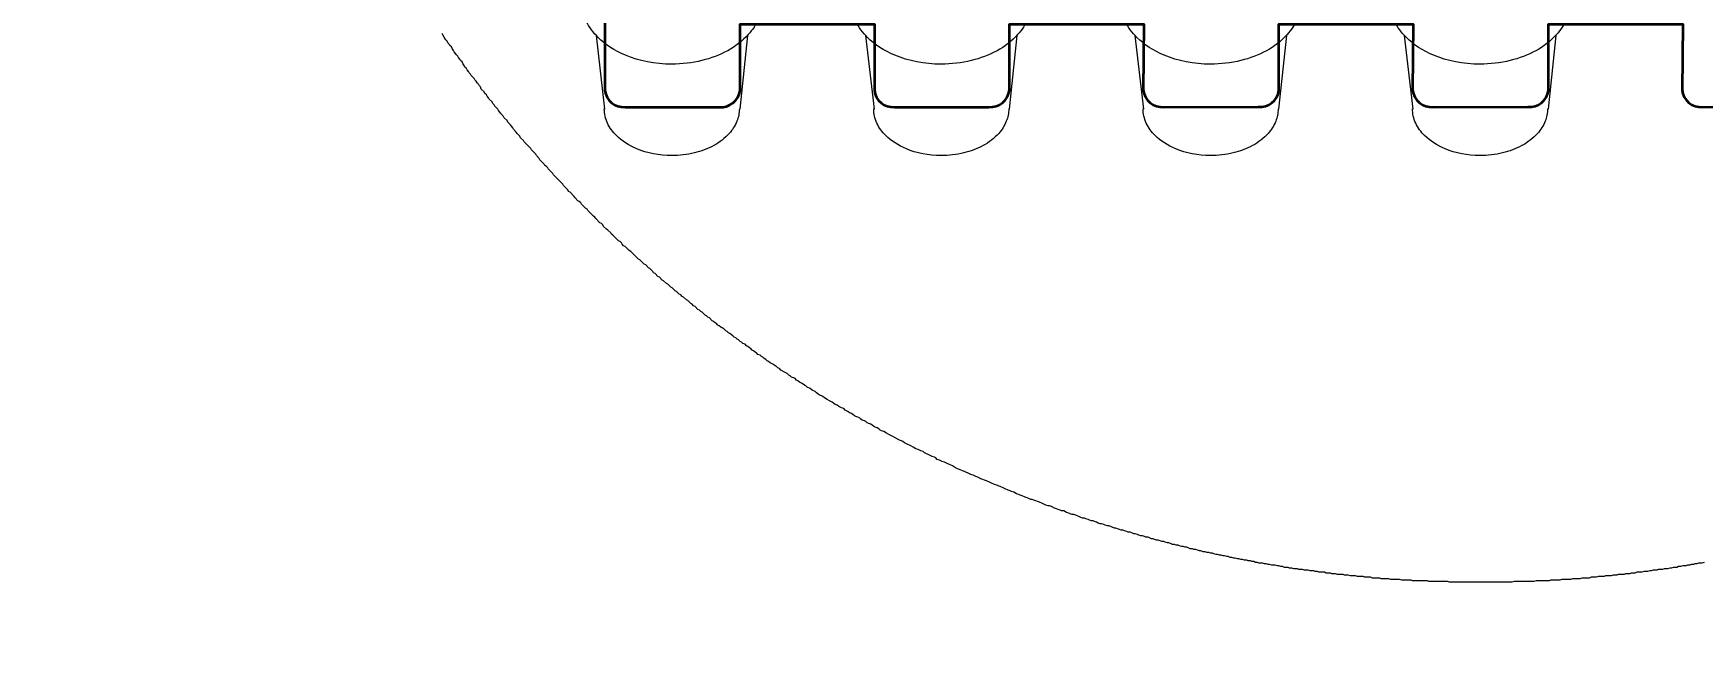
# Model space of a CAD drawing. Header units: feet. Extents: x -13743 to 68376, y -48 to 67763.
# Drawn here: x 84.53 to 96.84, y 63109.7 to 63114.34 of the extents above; entities that cross this region are included whole.
import ezdxf
from ezdxf.enums import TextEntityAlignment as Align

# ---------------------------------------------------------------- set-up
doc = ezdxf.new("R2018")
doc.units = ezdxf.units.FT
doc.header["$MEASUREMENT"] = 0
for name, color, linetype in [('G-ANNO-TEXT', 1, 'Continuous'), ('G-TEXT', 7, 'Continuous'), ('PDF_0', 7, 'Continuous')]:
    doc.layers.add(name, color=color, linetype=linetype)
doc.layers.add('PDF_Fusibles', color=7, linetype='Continuous', true_color=0x636466)
doc.styles.add('NEI-A', font='arial.ttf')
doc.styles.get("Standard").update_dxf_attribs({"font": 'arial.ttf'})

# ---------------------------------------------------------------- blocks, each defined once
blk = doc.blocks.new('DETAIL_TITLE')
at = {"style": 'NEI-A', "flags": 8}
blk.add_attdef('#', text='', height=0.2, dxfattribs=at).set_placement((0.5922, -0.5109), align=Align.MIDDLE_CENTER)
at = {"lineweight": 30, "flags": 104}
blk.add_attdef('DETAIL_TITLE', text='', height=0.2, dxfattribs=at).set_placement((0.909897, -0.525138), align=Align.BOTTOM_LEFT)
at = {"style": 'NEI-A'}
for tag, p in [('SCALE:', (0.938649, -0.73792)), ('1"_=_', (1.547399, -0.73792))]:
    blk.add_attdef(tag, text='', height=0.1, dxfattribs=at).set_placement(p, align=Align.BOTTOM_LEFT)
blk = doc.blocks.new('sub-title')
at = {"color": 153, "lineweight": 30, "flags": 106}
blk.add_attdef('SUB_TITLE', text='', height=0.1875, dxfattribs=at).set_placement((0, 0.1875), align=Align.MIDDLE_CENTER)

msp = doc.modelspace()

# ---------------------------------------------------------------- linework, layer by layer
at = {"layer": 'PDF_0', "lineweight": 35}
for points in [[(98.824, 63113.801), (99.52, 63113.801, 0.408273), (99.673, 63113.922), (99.673, 63114.412), (100.664, 63114.412), (100.664, 63113.922, 0.408273), (100.817, 63113.801), (101.507, 63113.801, 0.408273), (101.66, 63113.922), (101.66, 63123.874), (88.741, 63123.874), (88.741, 63113.922, 0.408273), (88.889, 63113.801), (89.584, 63113.801, 0.408273), (89.737, 63113.922), (89.737, 63114.412), (90.728, 63114.412), (90.728, 63113.922, 0.408888), (90.876, 63113.801), (91.572, 63113.801, 0.40886), (91.724, 63113.926)], [(91.724, 63113.922), (91.724, 63114.412), (92.715, 63114.412), (92.711, 63113.925, 0.408273), (92.863, 63113.801), (93.559, 63113.802, 0.408273), (93.712, 63113.922), (93.712, 63114.412), (94.702, 63114.412), (94.698, 63113.926, 0.408888), (94.85, 63113.801), (95.547, 63113.802, 0.408273), (95.699, 63113.922), (95.699, 63114.412), (96.69, 63114.412), (96.685, 63113.925, 0.408273), (96.837, 63113.801), (97.534, 63113.802, 0.408273), (97.686, 63113.922), (97.686, 63114.412), (98.677, 63114.412), (98.677, 63113.922, 0.408496), (98.824, 63113.802)]]:
    msp.add_lwpolyline(points, format="xyb", dxfattribs=at)
at = {"layer": 'PDF_0', "lineweight": 18}
msp.add_lwpolyline([(96.848, 63110.443), (96.832, 63110.438), (96.806, 63110.438), (96.795, 63110.433), (96.779, 63110.433), (96.769, 63110.428), (96.753, 63110.428), (96.742, 63110.422), (96.726, 63110.422), (96.716, 63110.417), (96.69, 63110.417), (96.674, 63110.412), (96.658, 63110.412), (96.647, 63110.406), (96.621, 63110.406), (96.605, 63110.401), (96.595, 63110.401), (96.579, 63110.396), (96.553, 63110.396), (96.542, 63110.391), (96.51, 63110.391), (96.5, 63110.385), (96.473, 63110.385), (96.458, 63110.38), (96.447, 63110.38), (96.431, 63110.375), (96.405, 63110.375), (96.389, 63110.37), (96.352, 63110.37), (96.336, 63110.364), (96.31, 63110.364), (96.3, 63110.359), (96.268, 63110.359), (96.257, 63110.354), (96.215, 63110.354), (96.205, 63110.349), (96.178, 63110.349), (96.162, 63110.343), (96.12, 63110.343), (96.11, 63110.338), (96.068, 63110.338), (96.052, 63110.333), (96.015, 63110.333), (95.999, 63110.327), (95.946, 63110.327), (95.931, 63110.322), (95.878, 63110.322), (95.862, 63110.317), (95.799, 63110.317), (95.783, 63110.312), (95.714, 63110.312), (95.704, 63110.306), (95.609, 63110.306), (95.593, 63110.301), (95.446, 63110.301), (95.43, 63110.296), (94.971, 63110.296), (94.955, 63110.301), (94.818, 63110.301), (94.808, 63110.306), (94.697, 63110.306), (94.687, 63110.312), (94.618, 63110.312), (94.602, 63110.317), (94.534, 63110.317), (94.523, 63110.322), (94.465, 63110.322), (94.455, 63110.327), (94.402, 63110.327), (94.386, 63110.333), (94.344, 63110.333), (94.333, 63110.338), (94.291, 63110.338), (94.276, 63110.343), (94.239, 63110.343), (94.223, 63110.349), (94.196, 63110.349), (94.186, 63110.354), (94.144, 63110.354), (94.128, 63110.359), (94.102, 63110.359), (94.091, 63110.364), (94.059, 63110.364), (94.049, 63110.37), (94.007, 63110.37), (93.996, 63110.375), (93.98, 63110.375), (93.97, 63110.38), (93.943, 63110.38), (93.928, 63110.385), (93.901, 63110.385), (93.885, 63110.391), (93.859, 63110.391), (93.849, 63110.396), (93.822, 63110.396), (93.806, 63110.401), (93.791, 63110.401), (93.78, 63110.406), (93.754, 63110.406), (93.738, 63110.412), (93.727, 63110.412), (93.712, 63110.417), (93.701, 63110.417), (93.685, 63110.422), (93.659, 63110.422), (93.643, 63110.428), (93.632, 63110.428), (93.617, 63110.433), (93.606, 63110.433), (93.59, 63110.438), (93.564, 63110.438), (93.553, 63110.443), (93.538, 63110.443), (93.527, 63110.449), (93.511, 63110.449), (93.501, 63110.454), (93.485, 63110.454), (93.474, 63110.459), (93.459, 63110.459), (93.443, 63110.464), (93.432, 63110.464), (93.416, 63110.47), (93.406, 63110.47), (93.39, 63110.475), (93.379, 63110.475), (93.364, 63110.48), (93.353, 63110.48), (93.337, 63110.486), (93.327, 63110.486), (93.311, 63110.491), (93.3, 63110.491), (93.285, 63110.496), (93.274, 63110.496), (93.258, 63110.501), (93.248, 63110.501), (93.232, 63110.507), (93.221, 63110.512), (93.206, 63110.512), (93.195, 63110.517), (93.179, 63110.517), (93.169, 63110.522), (93.153, 63110.522), (93.137, 63110.528), (93.126, 63110.528), (93.111, 63110.533), (93.1, 63110.538), (93.084, 63110.538), (93.074, 63110.544), (93.058, 63110.544), (93.047, 63110.549), (93.032, 63110.554), (93.021, 63110.554), (93.005, 63110.559), (92.995, 63110.559), (92.979, 63110.565), (92.968, 63110.57), (92.953, 63110.57), (92.942, 63110.575), (92.926, 63110.575), (92.916, 63110.58), (92.9, 63110.586), (92.889, 63110.586), (92.873, 63110.591), (92.863, 63110.596), (92.847, 63110.596), (92.837, 63110.602), (92.821, 63110.607), (92.81, 63110.607), (92.794, 63110.612), (92.784, 63110.617), (92.773, 63110.617), (92.758, 63110.623), (92.747, 63110.628), (92.731, 63110.628), (92.721, 63110.633), (92.705, 63110.638), (92.694, 63110.638), (92.678, 63110.644), (92.668, 63110.649), (92.652, 63110.654), (92.642, 63110.654), (92.626, 63110.66), (92.615, 63110.665), (92.599, 63110.665), (92.589, 63110.67), (92.573, 63110.675), (92.562, 63110.681), (92.547, 63110.681), (92.536, 63110.686), (92.52, 63110.691), (92.51, 63110.696), (92.499, 63110.696), (92.483, 63110.702), (92.473, 63110.707), (92.457, 63110.712), (92.447, 63110.712), (92.431, 63110.717), (92.42, 63110.723), (92.404, 63110.728), (92.394, 63110.728), (92.378, 63110.733), (92.367, 63110.739), (92.352, 63110.744), (92.341, 63110.749), (92.331, 63110.749), (92.315, 63110.754), (92.304, 63110.76), (92.288, 63110.765), (92.278, 63110.77), (92.262, 63110.77), (92.251, 63110.775), (92.236, 63110.781), (92.215, 63110.791), (92.199, 63110.797), (92.188, 63110.797), (92.172, 63110.802), (92.162, 63110.807), (92.146, 63110.812), (92.125, 63110.823), (92.109, 63110.823), (92.099, 63110.828), (92.083, 63110.833), (92.072, 63110.839), (92.056, 63110.844), (92.035, 63110.855), (92.02, 63110.86), (92.009, 63110.86), (91.993, 63110.865), (91.983, 63110.87), (91.967, 63110.876), (91.946, 63110.886), (91.93, 63110.891), (91.919, 63110.897), (91.904, 63110.902), (91.893, 63110.907), (91.883, 63110.907), (91.867, 63110.913), (91.856, 63110.918), (91.84, 63110.923), (91.819, 63110.934), (91.803, 63110.939), (91.793, 63110.944), (91.777, 63110.949), (91.756, 63110.96), (91.74, 63110.965), (91.73, 63110.97), (91.714, 63110.976), (91.693, 63110.986), (91.677, 63110.992), (91.656, 63111.002), (91.64, 63111.007), (91.63, 63111.013), (91.614, 63111.018), (91.593, 63111.028), (91.577, 63111.034), (91.556, 63111.044), (91.54, 63111.05), (91.529, 63111.055), (91.514, 63111.06), (91.492, 63111.071), (91.477, 63111.076), (91.456, 63111.086), (91.44, 63111.092), (91.419, 63111.102), (91.403, 63111.108), (91.392, 63111.113), (91.377, 63111.118), (91.355, 63111.129), (91.34, 63111.134), (91.319, 63111.144), (91.303, 63111.155), (91.282, 63111.166), (91.266, 63111.171), (91.245, 63111.181), (91.229, 63111.187), (91.208, 63111.197), (91.192, 63111.202), (91.182, 63111.213), (91.171, 63111.218), (91.155, 63111.223), (91.124, 63111.239), (91.108, 63111.245), (91.097, 63111.25), (91.087, 63111.26), (91.071, 63111.266), (91.05, 63111.276), (91.034, 63111.281), (91.013, 63111.292), (90.997, 63111.303), (90.965, 63111.318), (90.95, 63111.324), (90.939, 63111.334), (90.929, 63111.339), (90.913, 63111.345), (90.881, 63111.361), (90.865, 63111.371), (90.834, 63111.387), (90.818, 63111.397), (90.797, 63111.408), (90.781, 63111.413), (90.77, 63111.419), (90.76, 63111.429), (90.749, 63111.434), (90.733, 63111.44), (90.723, 63111.445), (90.712, 63111.455), (90.702, 63111.461), (90.686, 63111.466), (90.676, 63111.471), (90.665, 63111.482), (90.654, 63111.487), (90.639, 63111.492), (90.628, 63111.498), (90.618, 63111.508), (90.607, 63111.513), (90.591, 63111.519), (90.581, 63111.524), (90.57, 63111.534), (90.56, 63111.54), (90.544, 63111.545), (90.533, 63111.556), (90.512, 63111.566), (90.502, 63111.577), (90.486, 63111.582), (90.465, 63111.592), (90.454, 63111.603), (90.438, 63111.608), (90.428, 63111.614), (90.417, 63111.624), (90.396, 63111.635), (90.38, 63111.645), (90.359, 63111.656), (90.349, 63111.666), (90.338, 63111.672), (90.322, 63111.677), (90.312, 63111.687), (90.301, 63111.693), (90.291, 63111.703), (90.27, 63111.714), (90.254, 63111.724), (90.233, 63111.735), (90.222, 63111.745), (90.212, 63111.751), (90.196, 63111.761), (90.175, 63111.772), (90.164, 63111.782), (90.154, 63111.787), (90.143, 63111.798), (90.133, 63111.803), (90.117, 63111.809), (90.106, 63111.819), (90.096, 63111.824), (90.085, 63111.835), (90.064, 63111.845), (90.048, 63111.856), (90.038, 63111.861), (90.027, 63111.872), (90.017, 63111.877), (90.006, 63111.888), (89.996, 63111.893), (89.985, 63111.903), (89.969, 63111.909), (89.959, 63111.914), (89.948, 63111.925), (89.938, 63111.93), (89.927, 63111.94), (89.916, 63111.946), (89.906, 63111.956), (89.895, 63111.961), (89.885, 63111.972), (89.869, 63111.977), (89.859, 63111.988), (89.848, 63111.993), (89.837, 63112.004), (89.827, 63112.009), (89.816, 63112.019), (89.806, 63112.025), (89.795, 63112.035), (89.785, 63112.04), (89.774, 63112.051), (89.758, 63112.056), (89.748, 63112.067), (89.737, 63112.072), (89.727, 63112.083), (89.716, 63112.088), (89.706, 63112.098), (89.695, 63112.104), (89.685, 63112.114), (89.674, 63112.12), (89.663, 63112.13), (89.653, 63112.135), (89.642, 63112.146), (89.632, 63112.151), (89.621, 63112.162), (89.606, 63112.172), (89.595, 63112.178), (89.584, 63112.188), (89.574, 63112.193), (89.563, 63112.204), (89.553, 63112.209), (89.542, 63112.22), (89.532, 63112.225), (89.511, 63112.246), (89.5, 63112.251), (89.49, 63112.262), (89.479, 63112.267), (89.458, 63112.288), (89.447, 63112.293), (89.437, 63112.304), (89.426, 63112.309), (89.405, 63112.33), (89.395, 63112.336), (89.384, 63112.346), (89.374, 63112.351), (89.353, 63112.373), (89.342, 63112.378), (89.321, 63112.399), (89.31, 63112.404), (89.3, 63112.415), (89.289, 63112.42), (89.268, 63112.441), (89.258, 63112.446), (89.237, 63112.467), (89.226, 63112.473), (89.205, 63112.494), (89.194, 63112.499), (89.173, 63112.52), (89.163, 63112.525), (89.142, 63112.546), (89.131, 63112.552), (89.11, 63112.573), (89.1, 63112.578), (89.094, 63112.589), (89.073, 63112.61), (89.063, 63112.615), (89.042, 63112.636), (89.031, 63112.641), (88.999, 63112.673), (88.989, 63112.678), (88.931, 63112.736), (88.92, 63112.742), (88.889, 63112.773), (88.878, 63112.778), (88.868, 63112.789), (88.862, 63112.799), (88.852, 63112.81), (88.841, 63112.815), (88.799, 63112.857), (88.789, 63112.863), (88.783, 63112.873), (88.762, 63112.894), (88.752, 63112.9), (88.731, 63112.921), (88.725, 63112.931), (88.715, 63112.942), (88.704, 63112.947), (88.673, 63112.979), (88.667, 63112.989), (88.657, 63112.995), (88.615, 63113.037), (88.609, 63113.047), (88.599, 63113.052), (88.567, 63113.084), (88.562, 63113.095), (88.551, 63113.105), (88.541, 63113.11), (88.52, 63113.132), (88.514, 63113.142), (88.483, 63113.174), (88.472, 63113.179), (88.467, 63113.19), (88.435, 63113.221), (88.43, 63113.232), (88.362, 63113.3), (88.356, 63113.311), (88.325, 63113.342), (88.319, 63113.353), (88.309, 63113.363), (88.298, 63113.369), (88.293, 63113.379), (88.261, 63113.411), (88.256, 63113.421), (88.235, 63113.443), (88.23, 63113.453), (88.198, 63113.485), (88.193, 63113.495), (88.145, 63113.543), (88.14, 63113.553), (88.119, 63113.574), (88.114, 63113.585), (88.093, 63113.606), (88.087, 63113.616), (88.066, 63113.638), (88.061, 63113.648), (88.051, 63113.659), (88.045, 63113.669), (88.024, 63113.69), (88.019, 63113.701), (87.998, 63113.722), (87.993, 63113.732), (87.972, 63113.754), (87.966, 63113.764), (87.956, 63113.775), (87.95, 63113.785), (87.929, 63113.806), (87.924, 63113.817), (87.914, 63113.827), (87.908, 63113.838), (87.887, 63113.859), (87.882, 63113.869), (87.871, 63113.88), (87.866, 63113.891), (87.856, 63113.901), (87.85, 63113.912), (87.829, 63113.933), (87.824, 63113.949), (87.813, 63113.959), (87.808, 63113.97), (87.798, 63113.98), (87.792, 63113.991), (87.782, 63114.001), (87.777, 63114.012), (87.755, 63114.033), (87.75, 63114.043), (87.74, 63114.054), (87.734, 63114.064), (87.724, 63114.075), (87.719, 63114.086), (87.708, 63114.096), (87.703, 63114.107), (87.692, 63114.122), (87.687, 63114.133), (87.676, 63114.144), (87.671, 63114.154), (87.661, 63114.165), (87.655, 63114.175), (87.645, 63114.186), (87.639, 63114.196), (87.629, 63114.207), (87.624, 63114.217), (87.613, 63114.233), (87.608, 63114.244), (87.597, 63114.254), (87.592, 63114.265), (87.581, 63114.275), (87.576, 63114.286), (87.566, 63114.296), (87.555, 63114.317), (87.545, 63114.333), (87.539, 63114.344)], dxfattribs=at)
at = {"layer": 'PDF_Fusibles', "color": 7, "lineweight": 5}
for points in [[(88.741, 63113.785), (88.678, 63114.328)], [(89.737, 63113.785), (89.795, 63114.328)], [(90.728, 63113.785), (90.665, 63114.328)], [(91.724, 63113.785), (91.782, 63114.328)], [(92.715, 63113.785), (92.652, 63114.328)], [(93.712, 63113.785), (93.77, 63114.328)], [(94.702, 63113.785), (94.639, 63114.328)], [(95.699, 63113.785), (95.757, 63114.328)]]:
    msp.add_lwpolyline(points, dxfattribs=at)
for points, knots in [([(89.234, 63114.117), (89.109, 63114.117), (88.992, 63114.141), (88.812, 63114.216), (88.743, 63114.261), (88.655, 63114.349), (88.624, 63114.389), (88.593, 63114.456), (88.586, 63114.479), (88.575, 63114.526), (88.572, 63114.549), (88.572, 63114.573)], [0, 0, 0, 0, 1.204995, 1.204995, 2.167797, 2.167797, 2.812975, 2.812975, 3.120867, 3.120867, 3.42938, 3.42938, 3.42938, 3.42938]), ([(89.895, 63114.573), (89.895, 63114.532), (89.887, 63114.491), (89.855, 63114.409), (89.829, 63114.37), (89.755, 63114.287), (89.702, 63114.247), (89.587, 63114.184), (89.522, 63114.16), (89.384, 63114.126), (89.309, 63114.117), (89.234, 63114.117)], [0, 0, 0, 0, 0.399054, 0.399054, 0.849128, 0.849128, 1.466091, 1.466091, 2.114536, 2.114536, 2.826118, 2.826118, 2.826118, 2.826118]), ([(91.221, 63114.117), (91.096, 63114.117), (90.979, 63114.141), (90.799, 63114.216), (90.73, 63114.261), (90.642, 63114.349), (90.612, 63114.389), (90.581, 63114.456), (90.573, 63114.479), (90.562, 63114.526), (90.56, 63114.549), (90.56, 63114.573)], [0, 0, 0, 0, 1.204995, 1.204995, 2.167797, 2.167797, 2.812975, 2.812975, 3.120867, 3.120867, 3.42938, 3.42938, 3.42938, 3.42938]), ([(91.883, 63114.573), (91.883, 63114.532), (91.874, 63114.491), (91.842, 63114.409), (91.816, 63114.37), (91.742, 63114.287), (91.69, 63114.247), (91.574, 63114.184), (91.509, 63114.16), (91.371, 63114.126), (91.296, 63114.117), (91.221, 63114.117)], [0, 0, 0, 0, 0.399054, 0.399054, 0.849128, 0.849128, 1.466091, 1.466091, 2.114536, 2.114536, 2.826118, 2.826118, 2.826118, 2.826118]), ([(93.208, 63114.117), (93.083, 63114.117), (92.966, 63114.141), (92.786, 63114.216), (92.717, 63114.261), (92.629, 63114.349), (92.599, 63114.389), (92.568, 63114.456), (92.56, 63114.479), (92.549, 63114.526), (92.547, 63114.549), (92.547, 63114.573)], [0, 0, 0, 0, 1.204995, 1.204995, 2.167797, 2.167797, 2.812975, 2.812975, 3.120867, 3.120867, 3.42938, 3.42938, 3.42938, 3.42938]), ([(93.87, 63114.573), (93.87, 63114.532), (93.862, 63114.491), (93.829, 63114.409), (93.803, 63114.37), (93.729, 63114.287), (93.677, 63114.247), (93.561, 63114.184), (93.496, 63114.16), (93.358, 63114.126), (93.283, 63114.117), (93.208, 63114.117)], [0, 0, 0, 0, 0.399054, 0.399054, 0.849128, 0.849128, 1.466091, 1.466091, 2.114536, 2.114536, 2.826118, 2.826118, 2.826118, 2.826118]), ([(95.195, 63114.117), (95.07, 63114.117), (94.953, 63114.141), (94.773, 63114.216), (94.705, 63114.261), (94.616, 63114.349), (94.586, 63114.389), (94.555, 63114.456), (94.547, 63114.479), (94.536, 63114.526), (94.534, 63114.549), (94.534, 63114.573)], [0, 0, 0, 0, 1.204995, 1.204995, 2.167797, 2.167797, 2.812975, 2.812975, 3.120867, 3.120867, 3.42938, 3.42938, 3.42938, 3.42938]), ([(95.857, 63114.573), (95.857, 63114.532), (95.849, 63114.491), (95.816, 63114.409), (95.79, 63114.37), (95.717, 63114.287), (95.664, 63114.247), (95.548, 63114.184), (95.483, 63114.16), (95.345, 63114.126), (95.27, 63114.117), (95.195, 63114.117)], [0, 0, 0, 0, 0.399054, 0.399054, 0.849128, 0.849128, 1.466091, 1.466091, 2.114536, 2.114536, 2.826118, 2.826118, 2.826118, 2.826118]), ([(89.234, 63113.443), (89.14, 63113.443), (89.052, 63113.461), (88.917, 63113.517), (88.865, 63113.551), (88.798, 63113.617), (88.775, 63113.648), (88.752, 63113.699), (88.746, 63113.716), (88.738, 63113.752), (88.736, 63113.77), (88.736, 63113.788)], [0, 0, 0, 0, 0.903183, 0.903183, 1.628517, 1.628517, 2.116477, 2.116477, 2.349539, 2.349539, 2.583162, 2.583162, 2.583162, 2.583162]), ([(89.732, 63113.788), (89.732, 63113.756), (89.726, 63113.725), (89.701, 63113.663), (89.682, 63113.633), (89.625, 63113.57), (89.586, 63113.54), (89.498, 63113.492), (89.45, 63113.474), (89.346, 63113.449), (89.29, 63113.443), (89.234, 63113.443)], [0, 0, 0, 0, 0.303791, 0.303791, 0.645968, 0.645968, 1.113548, 1.113548, 1.599817, 1.599817, 2.132749, 2.132749, 2.132749, 2.132749]), ([(91.221, 63113.443), (91.127, 63113.443), (91.039, 63113.461), (90.904, 63113.517), (90.852, 63113.551), (90.785, 63113.617), (90.762, 63113.648), (90.739, 63113.699), (90.733, 63113.716), (90.725, 63113.752), (90.723, 63113.77), (90.723, 63113.788)], [0, 0, 0, 0, 0.903183, 0.903183, 1.628517, 1.628517, 2.116477, 2.116477, 2.349539, 2.349539, 2.583162, 2.583162, 2.583162, 2.583162]), ([(91.719, 63113.788), (91.719, 63113.756), (91.713, 63113.725), (91.688, 63113.663), (91.669, 63113.633), (91.613, 63113.57), (91.573, 63113.54), (91.485, 63113.492), (91.437, 63113.474), (91.333, 63113.449), (91.277, 63113.443), (91.221, 63113.443)], [0, 0, 0, 0, 0.303791, 0.303791, 0.645968, 0.645968, 1.113548, 1.113548, 1.599817, 1.599817, 2.132749, 2.132749, 2.132749, 2.132749]), ([(93.208, 63113.443), (93.114, 63113.443), (93.026, 63113.461), (92.891, 63113.517), (92.839, 63113.551), (92.772, 63113.617), (92.749, 63113.648), (92.726, 63113.699), (92.72, 63113.716), (92.712, 63113.752), (92.71, 63113.77), (92.71, 63113.788)], [0, 0, 0, 0, 0.903183, 0.903183, 1.628517, 1.628517, 2.116477, 2.116477, 2.349539, 2.349539, 2.583162, 2.583162, 2.583162, 2.583162]), ([(93.706, 63113.788), (93.706, 63113.756), (93.7, 63113.725), (93.675, 63113.663), (93.656, 63113.633), (93.6, 63113.57), (93.56, 63113.54), (93.472, 63113.492), (93.424, 63113.474), (93.32, 63113.449), (93.264, 63113.443), (93.208, 63113.443)], [0, 0, 0, 0, 0.303791, 0.303791, 0.645968, 0.645968, 1.113548, 1.113548, 1.599817, 1.599817, 2.132749, 2.132749, 2.132749, 2.132749]), ([(95.195, 63113.443), (95.101, 63113.443), (95.014, 63113.461), (94.878, 63113.517), (94.827, 63113.551), (94.759, 63113.617), (94.737, 63113.648), (94.713, 63113.699), (94.707, 63113.716), (94.699, 63113.752), (94.697, 63113.77), (94.697, 63113.788)], [0, 0, 0, 0, 0.903183, 0.903183, 1.628517, 1.628517, 2.116477, 2.116477, 2.349539, 2.349539, 2.583162, 2.583162, 2.583162, 2.583162]), ([(95.693, 63113.788), (95.693, 63113.756), (95.687, 63113.725), (95.663, 63113.663), (95.643, 63113.633), (95.587, 63113.57), (95.547, 63113.54), (95.459, 63113.492), (95.411, 63113.474), (95.307, 63113.449), (95.251, 63113.443), (95.195, 63113.443)], [0, 0, 0, 0, 0.303791, 0.303791, 0.645968, 0.645968, 1.113548, 1.113548, 1.599817, 1.599817, 2.132749, 2.132749, 2.132749, 2.132749])]:
    msp.add_open_spline(points, degree=3, knots=knots, dxfattribs=at)

# ---------------------------------------------------------------- block references
at = {"layer": 'G-ANNO-TEXT'}
ref = msp.add_blockref('DETAIL_TITLE', (-460.635, 63776.869), dxfattribs=dict(at, xscale=128.9267043143703, yscale=128.9267043143703, zscale=128.9267043143703))
lines = msp.add_mtext('{\\LDC BLOCK TYPE-1 (3) STRINGS (78) MODULES [580W]}', dxfattribs={"layer": '0', "insert": (-343.325, 63747.843), "char_height": 858.86809, "attachment_point": 1})
ref.add_attrib('DETAIL_TITLE', '', (-343.325, 63747.843)).embed_mtext(lines)
at = {"layer": 'G-TEXT'}
ref = msp.add_blockref('sub-title', (-222.976, 63183.228), dxfattribs=dict(at, xscale=5.485316049832718, yscale=5.485316049832718, zscale=5.485316049832718))
lines = msp.add_mtext('{\\LTYPICAL 54-MODULE SHORT TRACKER  WIRING DETAIL}', dxfattribs={"layer": 'G-ANNO-TEXT', "insert": (-193.015, 63195.724), "char_height": 92.11239, "attachment_point": 1})
ref.add_attrib('SUB_TITLE', '', (-193.015, 63195.724), dxfattribs={"flags": 104}).embed_mtext(lines)

doc.saveas('drawing.dxf')
